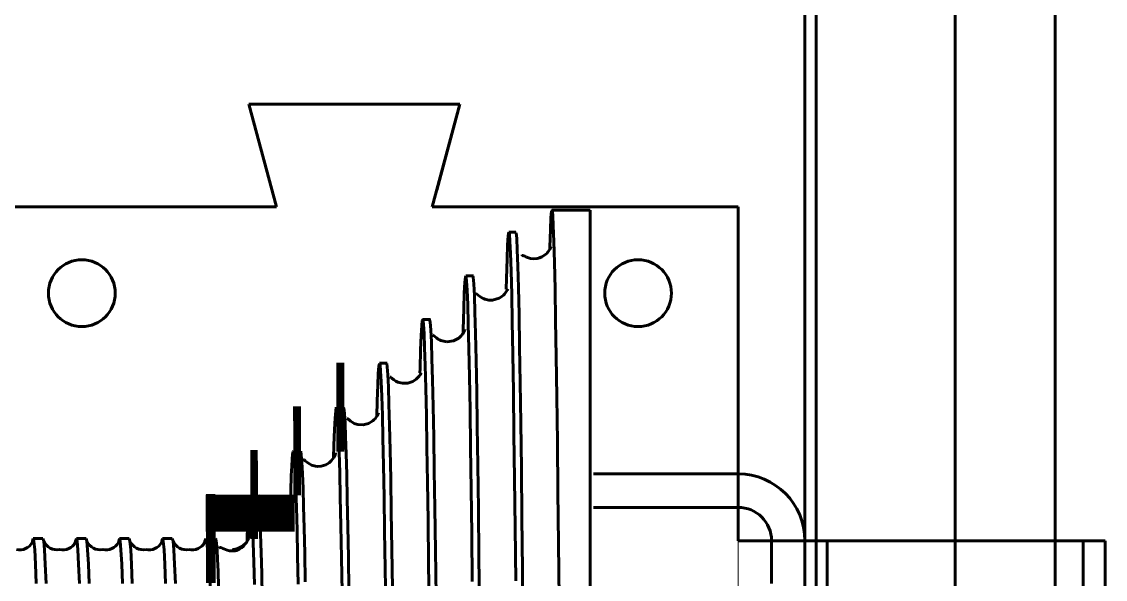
# Model space of a CAD drawing. Header units: millimetres. Extents: x 0 to 1680, y 0 to 594.
# Drawn here: x 55.87 to 63.17, y 508.14 to 511.9 of the extents above; entities that cross this region are included whole.
import ezdxf

# ---------------------------------------------------------------- set-up
doc = ezdxf.new("R2010")
doc.units = ezdxf.units.MM
doc.linetypes.add('K5LT_BASIC', pattern=[0])
doc.linetypes.add('K5LT_THIN', pattern=[0])
doc.layers.add('Системный слой', color=7, linetype='Continuous')

# ---------------------------------------------------------------- blocks, each defined once
blk = doc.blocks.new('U161')
at = {"layer": 'Системный слой', "color": 5, "linetype": 'K5LT_BASIC', "lineweight": 60, "true_color": 0x0000ff}
for p, q in [((57.1935, 508.3489), (57.1985, 508.3536)), ((57.1985, 508.3536), (57.2035, 508.3534)), ((57.2035, 508.3534), (57.2096, 508.3521)), ((57.2096, 508.3521), (57.2203, 508.347)), ((57.2203, 508.347), (57.2283, 508.3431)), ((57.2283, 508.3431), (57.2384, 508.3388)), ((57.2384, 508.3388), (57.2508, 508.3347)), ((57.2508, 508.3347), (57.2656, 508.3313)), ((57.2656, 508.3313), (57.2932, 508.3297)), ((57.2932, 508.3297), (57.304, 508.3308)), ((57.304, 508.3308), (57.3139, 508.333)), ((57.3139, 508.333), (57.3233, 508.3362)), ((57.3233, 508.3362), (57.332, 508.3404)), ((57.332, 508.3404), (57.3473, 508.3506)), ((57.3473, 508.3506), (57.3598, 508.3621)), ((57.3598, 508.3621), (57.3696, 508.3734)), ((57.3696, 508.3734), (57.377, 508.3825))]:
    blk.add_line(p, q, dxfattribs=at)
blk = doc.blocks.new('U162')
at = {"layer": 'Системный слой', "color": 5, "linetype": 'K5LT_BASIC', "lineweight": 60, "true_color": 0x0000ff}
for p, q in [((57.4701, 508.6759), (57.4707, 508.6765)), ((57.4707, 508.6765), (57.4761, 508.6698)), ((57.4761, 508.6698), (57.4879, 508.6562)), ((57.4879, 508.6562), (57.5096, 508.6385)), ((57.5096, 508.6385), (57.5255, 508.6299)), ((57.5255, 508.6299), (57.539, 508.6249)), ((57.539, 508.6249), (57.5627, 508.62)), ((57.5627, 508.62), (57.5923, 508.6206)), ((57.5923, 508.6206), (57.6104, 508.6247)), ((57.6104, 508.6247), (57.6236, 508.6296)), ((57.6236, 508.6296), (57.6338, 508.6346)), ((57.6338, 508.6346), (57.6425, 508.6399)), ((57.6425, 508.6399), (57.656, 508.6504)), ((57.656, 508.6504), (57.6652, 508.6596)), ((57.6652, 508.6596), (57.6711, 508.6667)), ((57.6711, 508.6667), (57.6746, 508.6714)), ((57.6746, 508.6714), (57.6774, 508.6751)), ((57.6774, 508.6751), (57.6799, 508.6777)), ((57.6799, 508.6777), (57.6819, 508.6781))]:
    blk.add_line(p, q, dxfattribs=at)
blk = doc.blocks.new('U163')
at = {"layer": 'Системный слой', "color": 5, "linetype": 'K5LT_BASIC', "lineweight": 60, "true_color": 0x0000ff}
for p, q in [((57.9697, 508.9588), (57.9806, 508.9838)), ((57.9806, 508.9838), (57.9815, 508.9906)), ((57.7623, 508.9464), (57.7702, 508.9428)), ((57.7702, 508.9428), (57.777, 508.9367)), ((57.777, 508.9367), (57.7865, 508.9284)), ((57.7865, 508.9284), (57.8048, 508.9156)), ((57.8048, 508.9156), (57.8188, 508.9087)), ((57.884, 508.9008), (57.9146, 508.9097)), ((57.9146, 508.9097), (57.9375, 508.923)), ((57.9375, 508.923), (57.9523, 508.936)), ((57.9523, 508.936), (57.9697, 508.9588)), ((57.8188, 508.9087), (57.8366, 508.9029)), ((57.8366, 508.9029), (57.8469, 508.9008)), ((57.8469, 508.9008), (57.8602, 508.8995)), ((57.8602, 508.8995), (57.884, 508.9008))]:
    blk.add_line(p, q, dxfattribs=at)
blk = doc.blocks.new('U164')
at = {"layer": 'Системный слой', "color": 5, "linetype": 'K5LT_BASIC', "lineweight": 60, "true_color": 0x0000ff}
for p, q in [((58.0566, 509.222), (58.0619, 509.2211)), ((58.0619, 509.2211), (58.0698, 509.2145)), ((58.0698, 509.2145), (58.0814, 509.2049)), ((58.0814, 509.2049), (58.0975, 509.1944)), ((58.2043, 509.1893), (58.2329, 509.2068)), ((58.2329, 509.2068), (58.2416, 509.2146)), ((58.2416, 509.2146), (58.2472, 509.2206)), ((58.2472, 509.2206), (58.2561, 509.232)), ((58.2561, 509.232), (58.2619, 509.241)), ((58.2619, 509.241), (58.2689, 509.2547)), ((58.2689, 509.2547), (58.2716, 509.2611)), ((58.2716, 509.2611), (58.2715, 509.2601)), ((58.0975, 509.1944), (58.1075, 509.1895)), ((58.1075, 509.1895), (58.1132, 509.1872)), ((58.1132, 509.1872), (58.1305, 509.1821)), ((58.1305, 509.1821), (58.1664, 509.1798)), ((58.1664, 509.1798), (58.2043, 509.1893))]:
    blk.add_line(p, q, dxfattribs=at)
blk = doc.blocks.new('U165')
at = {"layer": 'Системный слой', "color": 5, "linetype": 'K5LT_BASIC', "lineweight": 60, "true_color": 0x0000ff}
for p, q in [((58.3467, 509.5029), (58.3516, 509.5019)), ((58.3516, 509.5019), (58.3604, 509.4944)), ((58.3604, 509.4944), (58.3741, 509.4833)), ((58.5257, 509.4885), (58.5325, 509.4949)), ((58.5325, 509.4949), (58.5368, 509.4994)), ((58.5368, 509.4994), (58.5389, 509.5018)), ((58.5389, 509.5018), (58.5399, 509.503)), ((58.5399, 509.503), (58.5438, 509.5078)), ((58.5438, 509.5078), (58.5507, 509.5176)), ((58.5507, 509.5176), (58.5562, 509.526)), ((58.5562, 509.526), (58.5599, 509.5307)), ((58.5599, 509.5307), (58.5603, 509.53)), ((58.3741, 509.4833), (58.3884, 509.4743)), ((58.3884, 509.4743), (58.3969, 509.47)), ((58.3969, 509.47), (58.4015, 509.4681)), ((58.4015, 509.4681), (58.4097, 509.4651)), ((58.4097, 509.4651), (58.4328, 509.4601)), ((58.4328, 509.4601), (58.4688, 509.4614)), ((58.4688, 509.4614), (58.5019, 509.4726)), ((58.5019, 509.4726), (58.5257, 509.4885))]:
    blk.add_line(p, q, dxfattribs=at)
blk = doc.blocks.new('U166')
at = {"layer": 'Системный слой', "color": 5, "linetype": 'K5LT_BASIC', "lineweight": 60, "true_color": 0x0000ff}
for p, q in [((58.8283, 509.7805), (58.8341, 509.7875)), ((58.8341, 509.7875), (58.8382, 509.7931)), ((58.8382, 509.7931), (58.8433, 509.8012)), ((58.8433, 509.8012), (58.8504, 509.8153)), ((58.8504, 509.8153), (58.8531, 509.8215)), ((58.8531, 509.8215), (58.8531, 509.8205)), ((58.637, 509.7831), (58.6419, 509.7822)), ((58.6419, 509.7822), (58.6495, 509.7758)), ((58.6495, 509.7758), (58.6607, 509.7663)), ((58.6607, 509.7663), (58.6763, 509.7557)), ((58.6763, 509.7557), (58.6861, 509.7507)), ((58.6861, 509.7507), (58.6914, 509.7483)), ((58.6914, 509.7483), (58.7006, 509.745)), ((58.7006, 509.745), (58.7319, 509.7394)), ((58.7319, 509.7394), (58.7766, 509.7458)), ((58.7766, 509.7458), (58.8116, 509.7647)), ((58.8116, 509.7647), (58.822, 509.7738)), ((58.822, 509.7738), (58.8283, 509.7805))]:
    blk.add_line(p, q, dxfattribs=at)
blk = doc.blocks.new('U167')
at = {"layer": 'Системный слой', "color": 5, "linetype": 'K5LT_BASIC', "lineweight": 60, "true_color": 0x0000ff}
for p, q in [((59.1251, 510.068), (59.1375, 510.0875)), ((59.1375, 510.0875), (59.1426, 510.097)), ((59.1426, 510.097), (59.1428, 510.0959)), ((58.9273, 510.0634), (58.9313, 510.0634)), ((58.9313, 510.0634), (58.9419, 510.0542)), ((58.9419, 510.0542), (58.9545, 510.0439)), ((58.9545, 510.0439), (58.9722, 510.0328)), ((58.9722, 510.0328), (58.9831, 510.0279)), ((58.9831, 510.0279), (58.9867, 510.0265)), ((58.9867, 510.0265), (58.9964, 510.0235)), ((58.9964, 510.0235), (59.0138, 510.0201)), ((59.0138, 510.0201), (59.0383, 510.0197)), ((59.0383, 510.0197), (59.0845, 510.0333)), ((59.0845, 510.0333), (59.102, 510.0445)), ((59.102, 510.0445), (59.113, 510.0542)), ((59.113, 510.0542), (59.1191, 510.0607)), ((59.1191, 510.0607), (59.1251, 510.068))]:
    blk.add_line(p, q, dxfattribs=at)
blk = doc.blocks.new('U168')
at = {"layer": 'Системный слой', "color": 5, "linetype": 'K5LT_BASIC', "lineweight": 60, "true_color": 0x0000ff}
for p, q in [((59.4257, 510.3633), (59.4323, 510.3766)), ((59.4323, 510.3766), (59.4347, 510.3816)), ((59.4347, 510.3816), (59.4347, 510.3814)), ((59.2349, 510.3176), (59.2386, 510.3207)), ((59.2386, 510.3207), (59.2448, 510.321)), ((59.2448, 510.321), (59.2512, 510.3188)), ((59.2512, 510.3188), (59.2574, 510.3157)), ((59.2574, 510.3157), (59.2634, 510.3125)), ((59.2634, 510.3125), (59.2648, 510.3118)), ((59.2648, 510.3118), (59.2655, 510.3115)), ((59.2655, 510.3115), (59.2662, 510.3111)), ((59.2662, 510.3111), (59.2679, 510.3103)), ((59.2679, 510.3103), (59.2695, 510.3096)), ((59.2695, 510.3096), (59.2948, 510.3016)), ((59.2948, 510.3016), (59.3155, 510.2993)), ((59.3155, 510.2993), (59.3411, 510.3014)), ((59.3411, 510.3014), (59.3483, 510.303)), ((59.3483, 510.303), (59.3572, 510.3056)), ((59.3572, 510.3056), (59.3723, 510.3119)), ((59.3723, 510.3119), (59.4025, 510.333)), ((59.4025, 510.333), (59.4095, 510.3403)), ((59.4095, 510.3403), (59.4127, 510.3441)), ((59.4127, 510.3441), (59.4257, 510.3633))]:
    blk.add_line(p, q, dxfattribs=at)
blk = doc.blocks.new('U176')
at = {"layer": 'Системный слой', "color": 5, "linetype": 'K5LT_BASIC', "lineweight": 60, "true_color": 0x0000ff}
for p, q in [((59.4336, 510.5771), (59.4375, 510.6189)), ((59.4375, 510.6189), (59.4413, 510.6243)), ((59.4413, 510.6243), (59.4453, 510.5919)), ((59.4453, 510.5919), (59.4492, 510.5207)), ((59.4296, 510.496), (59.4336, 510.5771)), ((59.4492, 510.5207), (59.4531, 510.4157)), ((59.4257, 510.3778), (59.4296, 510.496)), ((59.4253, 510.3627), (59.4257, 510.3778)), ((59.4531, 510.4157), (59.4569, 510.2749)), ((59.4569, 510.2749), (59.4609, 510.0956)), ((59.4609, 510.0956), (59.4648, 509.88)), ((59.4648, 509.88), (59.4687, 509.6402)), ((59.4687, 509.6402), (59.4725, 509.369)), ((59.4725, 509.369), (59.4765, 509.0629)), ((59.4765, 509.0629), (59.4804, 508.7273)), ((59.4804, 508.7273), (59.4843, 508.3797)), ((59.4843, 508.3797), (59.4881, 508.0087))]:
    blk.add_line(p, q, dxfattribs=at)
blk = doc.blocks.new('U177')
at = {"layer": 'Системный слой', "color": 5, "linetype": 'K5LT_BASIC', "lineweight": 60, "true_color": 0x0000ff}
for p, q in [((57.406, 508.7067), (57.4108, 508.6906)), ((57.4108, 508.6906), (57.4147, 508.6499)), ((57.4147, 508.6499), (57.4185, 508.5857)), ((57.4185, 508.5857), (57.4225, 508.4968)), ((57.4225, 508.4968), (57.4264, 508.384)), ((57.4264, 508.384), (57.4302, 508.2539)), ((57.4302, 508.2539), (57.4341, 508.1026))]:
    blk.add_line(p, q, dxfattribs=at)
blk = doc.blocks.new('U178')
at = {"layer": 'Системный слой', "color": 5, "linetype": 'K5LT_BASIC', "lineweight": 60, "true_color": 0x0000ff}
for p, q in [((57.6885, 508.949), (57.6916, 508.9827)), ((57.6916, 508.9827), (57.6946, 509.0008)), ((57.6946, 509.0008), (57.6984, 509.0011)), ((57.6984, 509.0011), (57.7023, 508.976)), ((57.6855, 508.9006), (57.6885, 508.949)), ((57.7023, 508.976), (57.7062, 508.9243)), ((57.7062, 508.9243), (57.7102, 508.8459)), ((57.6786, 508.7323), (57.6826, 508.8376)), ((57.6826, 508.8376), (57.6855, 508.9006)), ((57.7102, 508.8459), (57.714, 508.7457)), ((57.6769, 508.6743), (57.6786, 508.7323)), ((57.714, 508.7457), (57.7179, 508.6212)), ((57.7179, 508.6212), (57.7218, 508.4705)), ((57.7218, 508.4705), (57.7257, 508.2958)), ((57.7257, 508.2958), (57.7296, 508.1058))]:
    blk.add_line(p, q, dxfattribs=at)
blk = doc.blocks.new('U179')
at = {"layer": 'Системный слой', "color": 5, "linetype": 'K5LT_BASIC', "lineweight": 60, "true_color": 0x0000ff}
for p, q in [((57.982, 509.2744), (57.9859, 509.2977)), ((57.9859, 509.2977), (57.9899, 509.2924)), ((57.9899, 509.2924), (57.9937, 509.2598)), ((57.9743, 509.1479), (57.9782, 509.2243)), ((57.9782, 509.2243), (57.982, 509.2744)), ((57.9937, 509.2598), (57.9975, 509.1999)), ((57.9704, 509.0418), (57.9743, 509.1479)), ((57.9975, 509.1999), (58.0015, 509.1112)), ((58.0015, 509.1112), (58.0054, 508.9943)), ((57.9678, 508.9563), (57.9704, 509.0418)), ((58.0054, 508.9943), (58.0092, 508.8555)), ((58.0092, 508.8555), (58.0131, 508.6914)), ((58.0131, 508.6914), (58.017, 508.4997)), ((58.017, 508.4997), (58.021, 508.2834)), ((58.021, 508.2834), (58.0248, 508.0531))]:
    blk.add_line(p, q, dxfattribs=at)
blk = doc.blocks.new('U180')
at = {"layer": 'Системный слой', "color": 5, "linetype": 'K5LT_BASIC', "lineweight": 60, "true_color": 0x0000ff}
for p, q in [((58.2694, 509.5246), (58.2733, 509.5745)), ((58.2733, 509.5745), (58.2773, 509.5939)), ((58.2773, 509.5939), (58.2811, 509.5832)), ((58.2811, 509.5832), (58.285, 509.5432)), ((58.2656, 509.4467), (58.2694, 509.5246)), ((58.285, 509.5432), (58.2889, 509.4722)), ((58.2618, 509.3413), (58.2656, 509.4467)), ((58.2889, 509.4722), (58.2928, 509.3706)), ((58.2928, 509.3706), (58.2967, 509.2441)), ((58.2587, 509.236), (58.2618, 509.3413)), ((58.2967, 509.2441), (58.3005, 509.0896)), ((58.3005, 509.0896), (58.3044, 508.9049)), ((58.3044, 508.9049), (58.3084, 508.6927)), ((58.3084, 508.6927), (58.3122, 508.4637)), ((58.3122, 508.4637), (58.3161, 508.2115)), ((58.3161, 508.2115), (58.32, 507.933))]:
    blk.add_line(p, q, dxfattribs=at)
blk = doc.blocks.new('U181')
at = {"layer": 'Системный слой', "color": 5, "linetype": 'K5LT_BASIC', "lineweight": 60, "true_color": 0x0000ff}
for p, q in [((58.5623, 509.8488), (58.5662, 509.884)), ((58.5662, 509.884), (58.57, 509.8865)), ((58.57, 509.8865), (58.5739, 509.8576)), ((58.5583, 509.7814), (58.5623, 509.8488)), ((58.5739, 509.8576), (58.5778, 509.7958)), ((58.5778, 509.7958), (58.5818, 509.701)), ((58.5545, 509.6845), (58.5583, 509.7814)), ((58.5507, 509.5586), (58.5545, 509.6845)), ((58.5818, 509.701), (58.5856, 509.5789)), ((58.5856, 509.5789), (58.5894, 509.4265)), ((58.55, 509.5311), (58.5507, 509.5586)), ((58.5894, 509.4265), (58.5934, 509.2417)), ((58.5934, 509.2417), (58.5973, 509.0269)), ((58.5973, 509.0269), (58.6011, 508.793)), ((58.6011, 508.793), (58.605, 508.5336)), ((58.605, 508.5336), (58.6089, 508.2455)), ((58.6089, 508.2455), (58.6129, 507.9339))]:
    blk.add_line(p, q, dxfattribs=at)
blk = doc.blocks.new('U182')
at = {"layer": 'Системный слой', "color": 5, "linetype": 'K5LT_BASIC', "lineweight": 60, "true_color": 0x0000ff}
for p, q in [((58.8527, 510.1393), (58.8566, 510.1774)), ((58.8566, 510.1774), (58.8605, 510.1818)), ((58.8605, 510.1818), (58.8645, 510.151)), ((58.8489, 510.0686), (58.8527, 510.1393)), ((58.8645, 510.151), (58.8683, 510.0876)), ((58.8683, 510.0876), (58.8722, 509.991)), ((58.845, 509.9617), (58.8489, 510.0686)), ((58.841, 509.8223), (58.845, 509.9617)), ((58.8722, 509.991), (58.8761, 509.8591)), ((58.8405, 509.7968), (58.841, 509.8223)), ((58.8761, 509.8591), (58.88, 509.6931)), ((58.88, 509.6931), (58.8839, 509.5021)), ((58.8839, 509.5021), (58.8877, 509.2809)), ((58.8877, 509.2809), (58.8916, 509.0266)), ((58.8916, 509.0266), (58.8956, 508.7434)), ((58.8956, 508.7434), (58.8994, 508.4452)), ((58.8994, 508.4452), (58.9033, 508.1233))]:
    blk.add_line(p, q, dxfattribs=at)
blk = doc.blocks.new('U183')
at = {"layer": 'Системный слой', "color": 5, "linetype": 'K5LT_BASIC', "lineweight": 60, "true_color": 0x0000ff}
for p, q in [((59.1412, 510.3937), (59.1451, 510.4538)), ((59.1451, 510.4538), (59.149, 510.4787)), ((59.149, 510.4787), (59.153, 510.4664)), ((59.153, 510.4664), (59.1568, 510.4188)), ((59.1374, 510.2993), (59.1412, 510.3937)), ((59.1568, 510.4188), (59.1606, 510.3359)), ((59.1335, 510.1664), (59.1374, 510.2993)), ((59.1606, 510.3359), (59.1646, 510.2154)), ((59.1318, 510.095), (59.1335, 510.1664)), ((59.1646, 510.2154), (59.1685, 510.0584)), ((59.1685, 510.0584), (59.1723, 509.8735)), ((59.1723, 509.8735), (59.1762, 509.6558)), ((59.1762, 509.6558), (59.1801, 509.4025)), ((59.1801, 509.4025), (59.1841, 509.1175)), ((59.1841, 509.1175), (59.1879, 508.815)), ((59.1879, 508.815), (59.1918, 508.4862)), ((59.1918, 508.4862), (59.1957, 508.1276))]:
    blk.add_line(p, q, dxfattribs=at)
blk = doc.blocks.new('U184')
at = {"layer": 'Системный слой', "color": 5, "linetype": 'K5LT_BASIC', "lineweight": 60, "true_color": 0x0000ff}
for p, q in [((57.1748, 508.4084), (57.172, 508.4127)), ((57.1785, 508.3829), (57.1748, 508.4084)), ((57.1822, 508.3371), (57.1785, 508.3829)), ((57.1858, 508.2733), (57.1822, 508.3371)), ((57.1893, 508.191), (57.1858, 508.2733)), ((57.1929, 508.0904), (57.1893, 508.191)), ((57.1965, 507.9733), (57.1929, 508.0904)), ((57.2, 507.8421), (57.1965, 507.9733)), ((57.2035, 507.6967), (57.2, 507.8421))]:
    blk.add_line(p, q, dxfattribs=at)
blk = doc.blocks.new('U186')
at = {"layer": 'Системный слой', "color": 5, "linetype": 'K5LT_BASIC', "lineweight": 60, "true_color": 0x0000ff}
for p, q in [((58.0374, 509.2901), (58.0343, 509.2972)), ((58.0412, 509.2549), (58.0374, 509.2901)), ((58.0451, 509.1906), (58.0412, 509.2549)), ((58.049, 509.0992), (58.0451, 509.1906)), ((58.0528, 508.9839), (58.049, 509.0992)), ((58.0566, 508.8447), (58.0528, 508.9839)), ((58.0604, 508.679), (58.0566, 508.8447)), ((58.0643, 508.4913), (58.0604, 508.679)), ((58.068, 508.2865), (58.0643, 508.4913)), ((58.0717, 508.0638), (58.068, 508.2865))]:
    blk.add_line(p, q, dxfattribs=at)
blk = doc.blocks.new('U187')
at = {"layer": 'Системный слой', "color": 5, "linetype": 'K5LT_BASIC', "lineweight": 60, "true_color": 0x0000ff}
for p, q in [((57.7466, 509.0017), (57.7449, 509.001)), ((57.7504, 508.978), (57.7466, 509.0017)), ((57.7543, 508.9272), (57.7504, 508.978)), ((57.7582, 508.8505), (57.7543, 508.9272)), ((57.762, 508.7509), (57.7582, 508.8505)), ((57.7658, 508.6285), (57.762, 508.7509)), ((57.7696, 508.4822), (57.7658, 508.6285)), ((57.7734, 508.3152), (57.7696, 508.4822)), ((57.7773, 508.1207), (57.7734, 508.3152))]:
    blk.add_line(p, q, dxfattribs=at)
blk = doc.blocks.new('U188')
at = {"layer": 'Системный слой', "color": 5, "linetype": 'K5LT_BASIC', "lineweight": 60, "true_color": 0x0000ff}
for p, q in [((57.4604, 508.702), (57.4574, 508.7072)), ((57.4642, 508.6722), (57.4604, 508.702)), ((57.468, 508.6191), (57.4642, 508.6722)), ((57.4717, 508.5438), (57.468, 508.6191)), ((57.4756, 508.4426), (57.4717, 508.5438)), ((57.4795, 508.3197), (57.4756, 508.4426)), ((57.4833, 508.1784), (57.4795, 508.3197)), ((57.487, 508.0187), (57.4833, 508.1784))]:
    blk.add_line(p, q, dxfattribs=at)
blk = doc.blocks.new('U190')
at = {"layer": 'Системный слой', "color": 5, "linetype": 'K5LT_BASIC', "lineweight": 60, "true_color": 0x0000ff}
for p, q in [((59.1987, 510.4742), (59.1966, 510.4749)), ((59.2027, 510.4355), (59.1987, 510.4742)), ((59.2066, 510.3596), (59.2027, 510.4355)), ((59.2105, 510.2497), (59.2066, 510.3596)), ((59.2143, 510.1064), (59.2105, 510.2497)), ((59.2183, 509.9227), (59.2143, 510.1064)), ((59.2223, 509.7064), (59.2183, 509.9227)), ((59.2261, 509.4637), (59.2223, 509.7064)), ((59.23, 509.194), (59.2261, 509.4637)), ((59.234, 508.8852), (59.23, 509.194)), ((59.2379, 508.5524), (59.234, 508.8852)), ((59.2418, 508.2037), (59.2379, 508.5524)), ((59.2456, 507.8373), (59.2418, 508.2037))]:
    blk.add_line(p, q, dxfattribs=at)
blk = doc.blocks.new('U191')
at = {"layer": 'Системный слой', "color": 5, "linetype": 'K5LT_BASIC', "lineweight": 60, "true_color": 0x0000ff}
for p, q in [((58.909, 510.1744), (58.906, 510.1813)), ((58.913, 510.1296), (58.909, 510.1744)), ((58.9169, 510.05), (58.913, 510.1296)), ((58.9208, 509.9385), (58.9169, 510.05)), ((58.9246, 509.796), (58.9208, 509.9385)), ((58.9286, 509.615), (58.9246, 509.796)), ((58.9326, 509.4039), (58.9286, 509.615)), ((58.9365, 509.1683), (58.9326, 509.4039)), ((58.9403, 508.9077), (58.9365, 509.1683)), ((58.9443, 508.6104), (58.9403, 508.9077)), ((58.9482, 508.291), (58.9443, 508.6104)), ((58.9521, 507.9573), (58.9482, 508.291))]:
    blk.add_line(p, q, dxfattribs=at)
blk = doc.blocks.new('U192')
at = {"layer": 'Системный слой', "color": 5, "linetype": 'K5LT_BASIC', "lineweight": 60, "true_color": 0x0000ff}
for p, q in [((58.6156, 509.8892), (58.6154, 509.8885)), ((58.6195, 509.872), (58.6156, 509.8892)), ((58.6234, 509.821), (58.6195, 509.872)), ((58.6274, 509.7373), (58.6234, 509.821)), ((58.6313, 509.6242), (58.6274, 509.7373)), ((58.6351, 509.482), (58.6313, 509.6242)), ((58.6391, 509.3038), (58.6351, 509.482)), ((58.6431, 509.0975), (58.6391, 509.3038)), ((58.6469, 508.8689), (58.6431, 509.0975)), ((58.6508, 508.6172), (58.6469, 508.8689)), ((58.6548, 508.3321), (58.6508, 508.6172)), ((58.6587, 508.0269), (58.6548, 508.3321))]:
    blk.add_line(p, q, dxfattribs=at)
blk = doc.blocks.new('U193')
at = {"layer": 'Системный слой', "color": 5, "linetype": 'K5LT_BASIC', "lineweight": 60, "true_color": 0x0000ff}
for p, q in [((58.3259, 509.5932), (58.3248, 509.5912)), ((58.3298, 509.5696), (58.3259, 509.5932)), ((58.3337, 509.5164), (58.3298, 509.5696)), ((58.3375, 509.4347), (58.3337, 509.5164)), ((58.3415, 509.3196), (58.3375, 509.4347)), ((58.3455, 509.1759), (58.3415, 509.3196)), ((58.3494, 509.0079), (58.3455, 509.1759)), ((58.3532, 508.8155), (58.3494, 509.0079)), ((58.3572, 508.5898), (58.3532, 508.8155)), ((58.3612, 508.3416), (58.3572, 508.5898)), ((58.365, 508.0772), (58.3612, 508.3416))]:
    blk.add_line(p, q, dxfattribs=at)
blk = doc.blocks.new('U200')
at = {"layer": 'Системный слой', "color": 5, "linetype": 'K5LT_BASIC', "lineweight": 60, "true_color": 0x0000ff}
for p, q in [((55.938, 508.3949), (55.9431, 508.4141)), ((55.9431, 508.4141), (55.9482, 508.3949)), ((55.9372, 508.3867), (55.938, 508.3949)), ((55.9482, 508.3949), (55.9535, 508.337)), ((55.9535, 508.337), (55.9587, 508.2412)), ((55.9587, 508.2412), (55.9639, 508.1096))]:
    blk.add_line(p, q, dxfattribs=at)
blk = doc.blocks.new('U201')
at = {"layer": 'Системный слой', "color": 5, "linetype": 'K5LT_BASIC', "lineweight": 60, "true_color": 0x0000ff}
for p, q in [((56.2286, 508.3949), (56.2337, 508.4141)), ((56.2337, 508.4141), (56.2389, 508.3949)), ((56.2278, 508.3867), (56.2286, 508.3949)), ((56.2389, 508.3949), (56.2441, 508.337)), ((56.2441, 508.337), (56.2493, 508.2412)), ((56.2493, 508.2412), (56.2545, 508.1096))]:
    blk.add_line(p, q, dxfattribs=at)
blk = doc.blocks.new('U202')
at = {"layer": 'Системный слой', "color": 5, "linetype": 'K5LT_BASIC', "lineweight": 60, "true_color": 0x0000ff}
for p, q in [((56.5192, 508.3949), (56.5243, 508.4141)), ((56.5243, 508.4141), (56.5295, 508.3949)), ((56.5185, 508.3867), (56.5192, 508.3949)), ((56.5295, 508.3949), (56.5347, 508.337)), ((56.5347, 508.337), (56.54, 508.2412)), ((56.54, 508.2412), (56.5451, 508.1096))]:
    blk.add_line(p, q, dxfattribs=at)
blk = doc.blocks.new('U203')
at = {"layer": 'Системный слой', "color": 5, "linetype": 'K5LT_BASIC', "lineweight": 60, "true_color": 0x0000ff}
for p, q in [((56.8098, 508.3949), (56.815, 508.4141)), ((56.815, 508.4141), (56.8201, 508.3949)), ((56.8091, 508.3867), (56.8098, 508.3949)), ((56.8201, 508.3949), (56.8254, 508.337)), ((56.8254, 508.337), (56.8306, 508.2412)), ((56.8306, 508.2412), (56.8357, 508.1096))]:
    blk.add_line(p, q, dxfattribs=at)
blk = doc.blocks.new('U204')
at = {"layer": 'Системный слой', "color": 5, "linetype": 'K5LT_BASIC', "lineweight": 60, "true_color": 0x0000ff}
for p, q in [((57.1005, 508.3949), (57.1056, 508.4141)), ((57.1056, 508.4141), (57.1103, 508.3981)), ((57.0997, 508.3867), (57.1005, 508.3949))]:
    blk.add_line(p, q, dxfattribs=at)
blk = doc.blocks.new('U220')
at = {"layer": 'Системный слой', "color": 5, "linetype": 'K5LT_BASIC', "lineweight": 60, "true_color": 0x0000ff}
for p, q in [((56.0088, 508.4141), (56.014, 508.3949)), ((56.014, 508.3949), (56.0192, 508.337)), ((56.0192, 508.337), (56.0245, 508.2412)), ((56.0245, 508.2412), (56.0296, 508.1096))]:
    blk.add_line(p, q, dxfattribs=at)
blk = doc.blocks.new('U221')
at = {"layer": 'Системный слой', "color": 5, "linetype": 'K5LT_BASIC', "lineweight": 60, "true_color": 0x0000ff}
for p, q in [((56.2995, 508.4141), (56.3046, 508.3949)), ((56.3046, 508.3949), (56.3098, 508.337)), ((56.3098, 508.337), (56.3151, 508.2412)), ((56.3151, 508.2412), (56.3202, 508.1096))]:
    blk.add_line(p, q, dxfattribs=at)
blk = doc.blocks.new('U222')
at = {"layer": 'Системный слой', "color": 5, "linetype": 'K5LT_BASIC', "lineweight": 60, "true_color": 0x0000ff}
for p, q in [((56.5901, 508.4141), (56.5952, 508.3949)), ((56.5952, 508.3949), (56.6005, 508.337)), ((56.6005, 508.337), (56.6057, 508.2412)), ((56.6057, 508.2412), (56.6108, 508.1096))]:
    blk.add_line(p, q, dxfattribs=at)
blk = doc.blocks.new('U223')
at = {"layer": 'Системный слой', "color": 5, "linetype": 'K5LT_BASIC', "lineweight": 60, "true_color": 0x0000ff}
for p, q in [((56.8807, 508.4141), (56.8858, 508.3949)), ((56.8858, 508.3949), (56.8911, 508.337)), ((56.8911, 508.337), (56.8963, 508.2412)), ((56.8963, 508.2412), (56.9015, 508.1096))]:
    blk.add_line(p, q, dxfattribs=at)
blk = doc.blocks.new('U160')
at = {"layer": 'Системный слой', "color": 5, "linetype": 'K5LT_BASIC', "lineweight": 60, "true_color": 0x0000ff}
for p, q in [((59.44, 510.6266), (59.6978, 510.6266)), ((59.6978, 500.0532), (59.6978, 510.6266)), ((59.1492, 510.4793), (59.1966, 510.4793)), ((58.8586, 510.1843), (58.9111, 510.1843)), ((58.568, 509.8892), (58.6205, 509.8892)), ((58.2774, 509.5942), (58.3299, 509.5942)), ((55.9431, 508.4141), (56.0088, 508.4141)), ((56.2337, 508.4141), (56.2995, 508.4141)), ((56.5243, 508.4141), (56.5901, 508.4141)), ((56.815, 508.4141), (56.8807, 508.4141)), ((57.1103, 508.4086), (57.1103, 508.4134)), ((57.1103, 508.4086), (57.1103, 508.3981)), ((57.3901, 508.4015), (57.3801, 508.3864)), ((57.3978, 508.418), (57.3901, 508.4015)), ((57.4029, 508.4353), (57.3978, 508.418)), ((57.4054, 508.4534), (57.4029, 508.4353)), ((57.4056, 508.4592), (57.4054, 508.4534)), ((57.304, 508.3408), (57.2859, 508.3391)), ((57.3216, 508.3451), (57.304, 508.3408)), ((57.354, 508.3614), (57.3216, 508.3451)), ((57.3801, 508.3864), (57.354, 508.3614))]:
    blk.add_line(p, q, dxfattribs=at)
at = {"layer": 'Системный слой', "color": 5, "linetype": 'K5LT_BASIC', "true_color": 0x0000ff, "const_width": 0.6}
for points in [[(57.9868, 509.2992), (58.0131, 509.2992), (58.0393, 509.2992)], [(57.6962, 509.0041), (57.7225, 509.0042), (57.7487, 509.0042)], [(57.4053, 508.7088), (57.4056, 508.4899), (57.4056, 508.4592)], [(57.4057, 508.7091), (57.4319, 508.7091), (57.4581, 508.7092)], [(57.1071, 508.4141), (57.1398, 508.4141), (57.1724, 508.4142)]]:
    blk.add_lwpolyline(points, dxfattribs=at)
at = {"layer": 'Системный слой', "color": 5, "linetype": 'K5LT_BASIC', "lineweight": 60, "true_color": 0x0000ff}
for centre, radius, start, end in [((59.6084, 508.4146), 2.2226, 172.39372, 180.50182), ((50.9589, 507.7342), 6.1882, 359.65192, 6.2567), ((55.8521, 508.4317), 0.095, 256.88427, 332.03855), ((56.1038, 508.4369), 0.0994, 205.34317, 280.08156), ((56.1428, 508.4317), 0.095, 256.88427, 332.03855), ((56.3944, 508.4369), 0.0994, 205.34317, 280.08156), ((56.4334, 508.4317), 0.095, 256.88427, 332.03855), ((56.6851, 508.4369), 0.0994, 205.34317, 280.08156), ((56.724, 508.4317), 0.095, 256.88427, 332.03855), ((56.9757, 508.4369), 0.0994, 205.34317, 280.08156), ((57.0146, 508.4317), 0.095, 256.88427, 332.03855), ((57.3003, 508.4652), 0.1272, 262.51899, 286.45344)]:
    blk.add_arc(centre, radius, start, end, dxfattribs=at)
at = {"layer": 'Системный слой'}
for name in ['U176', 'U183', 'U190', 'U168', 'U182', 'U191', 'U167', 'U181', 'U192', 'U166', 'U180', 'U193', 'U165', 'U179', 'U186', 'U164', 'U178', 'U187', 'U163', 'U177', 'U188', 'U162', 'U200', 'U220', 'U201', 'U221', 'U202', 'U222', 'U203', 'U223', 'U204', 'U184', 'U161']:
    blk.add_blockref(name, (0, 0), dxfattribs=at)
blk = doc.blocks.new('U159')
at = {"layer": 'Системный слой', "color": 5, "linetype": 'K5LT_BASIC', "lineweight": 60, "true_color": 0x0000ff}
for p, q in [((58.8191, 511.342), (57.3973, 511.342)), ((57.3973, 511.342), (57.5832, 510.6483)), ((58.8191, 511.342), (57.8457, 511.342)), ((58.6332, 510.6483), (58.8191, 511.342)), ((58.6634, 510.761), (58.8191, 511.342)), ((55.5207, 510.6483), (57.5832, 510.6483)), ((58.6332, 510.6483), (60.6957, 510.6483)), ((60.6957, 510.6483), (59.7207, 510.6483)), ((59.7207, 510.6483), (60.6957, 510.6483)), ((60.6957, 508.8483), (60.6957, 510.6483)), ((60.6957, 508.8483), (59.7207, 508.8483)), ((60.6957, 508.8483), (60.6957, 508.6233)), ((60.6957, 508.6233), (59.7207, 508.6233)), ((60.6957, 508.3983), (60.6957, 508.6233)), ((60.9207, 508.3983), (60.6957, 508.3983)), ((61.1457, 508.3983), (60.9207, 508.3983)), ((60.9207, 508.3983), (60.9207, 508.11)), ((61.1457, 507.6483), (61.1457, 508.3983)), ((61.2957, 508.3983), (61.1457, 508.3983)), ((61.1457, 508.3983), (61.1457, 505.912)), ((61.4457, 508.3983), (61.2957, 508.3983)), ((61.2957, 508.3983), (61.2957, 506.9733)), ((62.8707, 508.3983), (61.4457, 508.3983)), ((63.0207, 508.3983), (62.8707, 508.3983)), ((63.1707, 508.3983), (63.0207, 508.3983)), ((63.0207, 508.3983), (63.0207, 507.8358)), ((63.1707, 507.8358), (63.1707, 508.3983))]:
    blk.add_line(p, q, dxfattribs=at)
at = {"layer": 'Системный слой', "color": 7, "linetype": 'K5LT_THIN', "lineweight": 18}
blk.add_line((60.6957, 508.3983), (60.6957, 508.0884), dxfattribs=at)
at = {"layer": 'Системный слой', "color": 5, "linetype": 'K5LT_BASIC', "lineweight": 60, "true_color": 0x0000ff}
for centre in [(56.2707, 510.067), (60.0207, 510.067)]:
    blk.add_circle(centre, 0.225, dxfattribs=at)
for radius in [0.45, 0.225]:
    blk.add_arc((60.6957, 508.3983), radius, 0, 90, dxfattribs=at)
at = {"layer": 'Системный слой'}
blk.add_blockref('U160', (0, 0), dxfattribs=at)

msp = doc.modelspace()

# ---------------------------------------------------------------- linework, layer by layer
at = {"layer": 'Системный слой', "color": 5, "linetype": 'K5LT_BASIC', "lineweight": 60, "true_color": 0x0000ff}
for p, q in [((61.14574, 389.93578), (61.14574, 565.95034)), ((61.22074, 565.95034), (61.22074, 389.93578)), ((62.15824, 390.02559), (62.15824, 565.95034)), ((62.83324, 390.02559), (62.83324, 565.95034))]:
    msp.add_line(p, q, dxfattribs=at)

# ---------------------------------------------------------------- block references
at = {"layer": 'Системный слой'}
msp.add_blockref('U159', (0, 0), dxfattribs=at)

doc.saveas('drawing.dxf')
